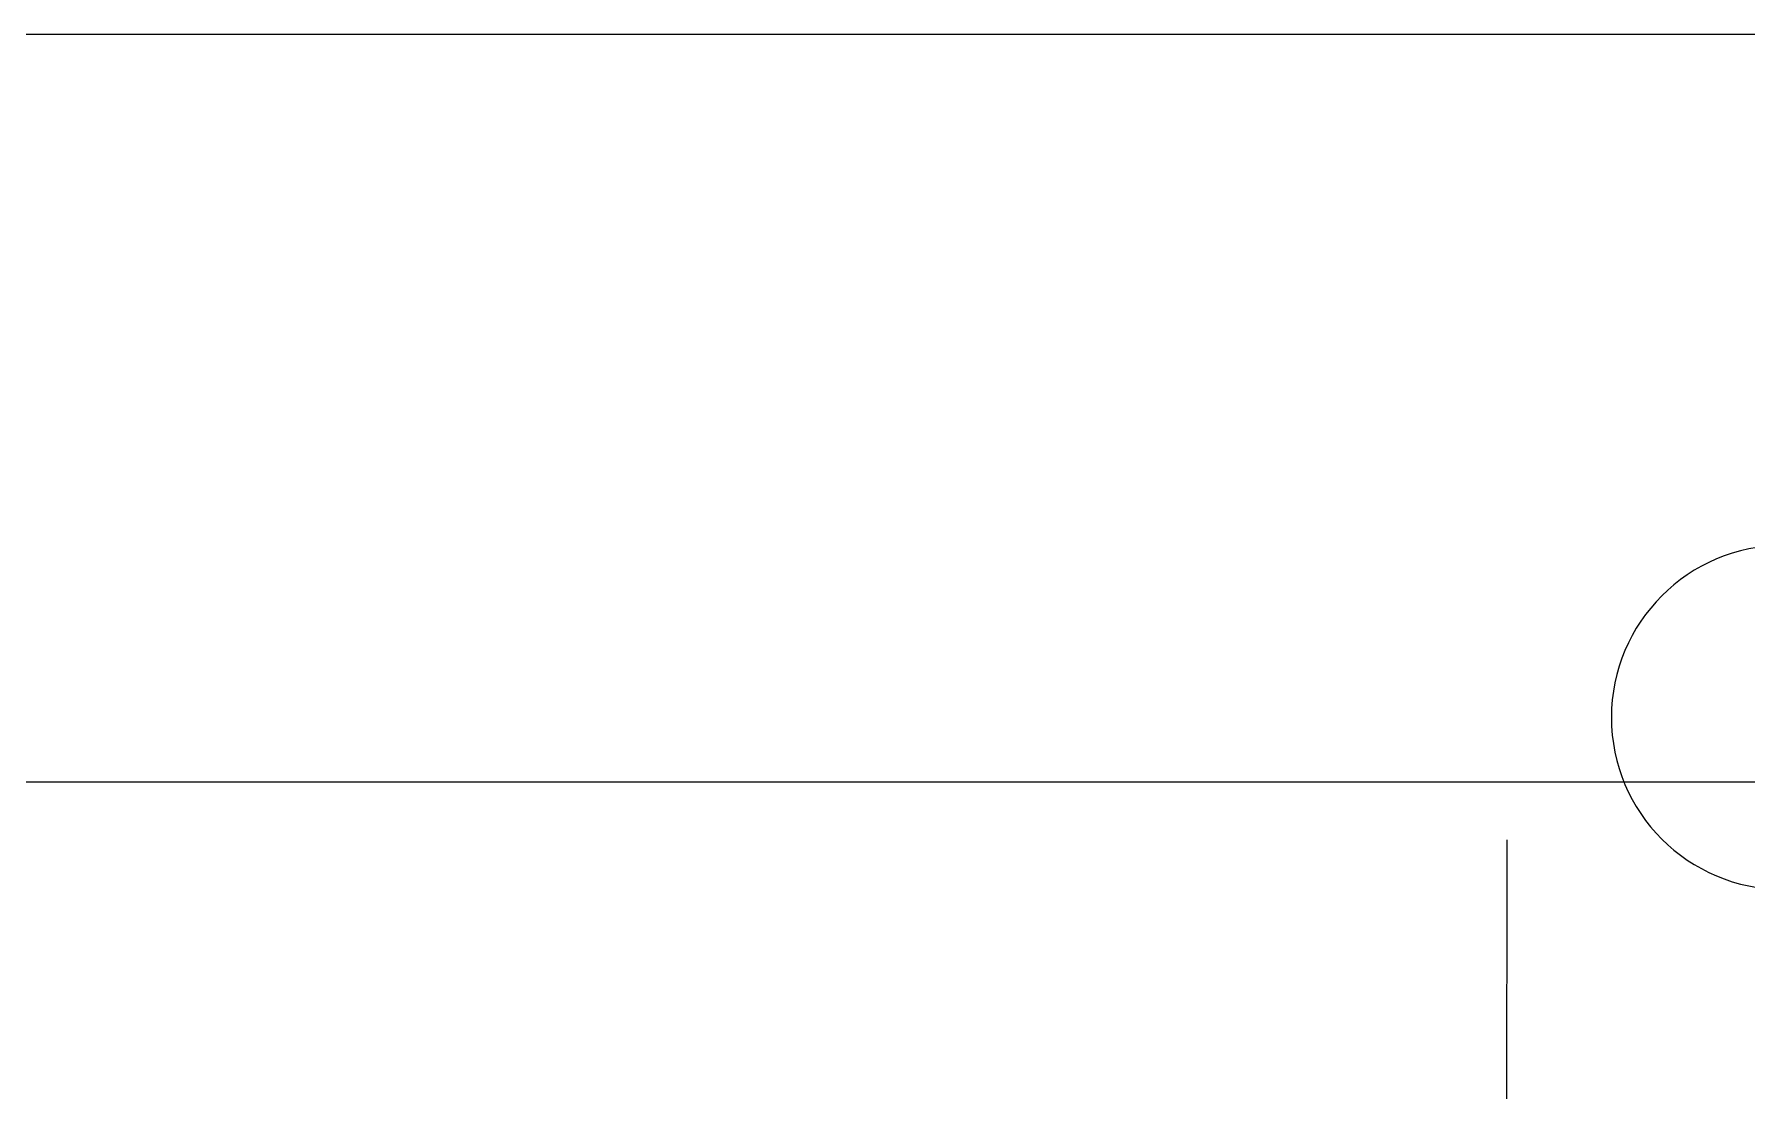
# Model space of a CAD drawing. Header units: inches. Extents: x -246178 to 57169, y -29325 to 19878.
# Drawn here: x 43285.9 to 43635.3, y -3063.1 to -2847.4 of the extents above; entities that cross this region are included whole.
import ezdxf

# ---------------------------------------------------------------- set-up
doc = ezdxf.new("R2010")
doc.units = ezdxf.units.IN
doc.header["$LTSCALE"] = 25
doc.header["$MEASUREMENT"] = 0
doc.linetypes.add('DASHDOT', pattern=[25.4, 12.7, -6.35, 0, -6.35])
doc.layers.get('0').update_dxf_attribs({"color": 8})
doc.layers.add('00-Ground Floor$0$False Ceiling', color=251, linetype='Continuous')
for name, color, linetype, lineweight in [('00-Ground Floor$0$LOADING', 253, 'Continuous', 5), ('00-Ground Floor$0$Walls', 251, 'Continuous', 5), ('E-LITE-CLNG-CNDT', 6, 'DASHDOT', 35)]:
    doc.layers.add(name, color=color, linetype=linetype, lineweight=lineweight)

# ---------------------------------------------------------------- blocks, each defined once
blk = doc.blocks.new('00-Ground Floor$0$GF21018-P')
at = {"color": 0}
blk.add_line((0.22049, 0.47563), (0.22049, 0.0675), dxfattribs=at)
blk.add_arc((0.16409, 0.0425), 0.03511, 270, 90, dxfattribs=at)
blk = doc.blocks.new('00-Ground Floor$0$A$Ce9e1c4c3')
at = {"layer": '00-Ground Floor$0$False Ceiling', "color": 254}
blk.add_line((-58200.95, -2847.43, 0), (-54817.07, -2847.43, 0), dxfattribs=at)
at = {"layer": '00-Ground Floor$0$False Ceiling', "color": 254, "linetype": 'Continuous'}
blk.add_line((-58200.95, -3000), (-54817.07, -3000), dxfattribs=at)
blk = doc.blocks.new('00-Ground Floor')
at = {"layer": '00-Ground Floor$0$Walls'}
blk.add_line((41799.05, -2847.43, 0), (45182.93, -2847.43, 0), dxfattribs=at)
at = {"layer": '00-Ground Floor$0$False Ceiling', "color": 254}
blk.add_blockref('00-Ground Floor$0$A$Ce9e1c4c3', (100000, 0), dxfattribs=at)
at = {"layer": '00-Ground Floor$0$LOADING', "extrusion": (2.24021e-05, 7.77426e-06, 1), "xscale": 1000, "yscale": 1000, "zscale": 1000, "rotation": 179.9985892349695}
blk.add_blockref('00-Ground Floor$0$GF21018-P', (43806.88, -2944.39, 0.93), dxfattribs=at)

msp = doc.modelspace()

# ---------------------------------------------------------------- block references
at = {"layer": 'E-LITE-CLNG-CNDT'}
msp.add_blockref('00-Ground Floor', (0, 0), dxfattribs=at)

doc.saveas('drawing.dxf')
